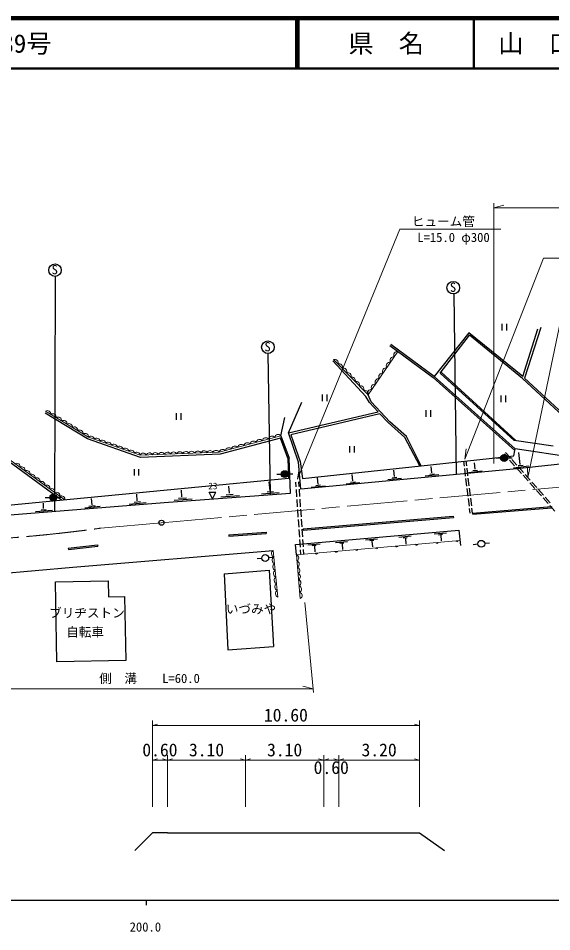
# Model space of a CAD drawing. Units: millimetres, scale not verified, with parts at other scales. Extents: x 40000 to 680000, y 20000 to 380000.
# Drawn here: x 242619 to 348484, y 198715 to 380000 of the extents above; entities that cross this region are included whole.
import ezdxf
from ezdxf.enums import TextEntityAlignment as Align

# ---------------------------------------------------------------- set-up
doc = ezdxf.new("R2010")
doc.units = ezdxf.units.MM
doc.header["$LTSCALE"] = 1000
doc.linetypes.add('CHAIN', pattern=[18.5, 12, -1.5, 3.5, -1.5])
for name, color, linetype, lineweight in [('M-BGD', 7, 'Continuous', 25), ('M-BMK', 2, 'CHAIN', 13), ('M-BMK-SRVR', 3, 'Continuous', 25), ('M-STR-HTXT', 7, 'Continuous', 13), ('M-STR-STRC', 7, 'Continuous', 25), ('M-TTL', 2, 'Continuous', 140), ('M-TTL-BAND', 7, 'Continuous', 25), ('M-TTL-LINE', 7, 'Continuous', 50)]:
    doc.layers.add(name, color=color, linetype=linetype, lineweight=lineweight)
doc.layers.add('M-TTL-TXT', color=7, linetype='Continuous')
doc.styles.add('ＭＳ ゴシック', font='')
doc.styles.get('ＭＳ ゴシック').set_extended_font_data('MS Gothic')

msp = doc.modelspace()

# ---------------------------------------------------------------- hatches: boundary and pattern name
at = {"layer": 'M-BGD'}
for points in [[(339727, 292732, 0.97359), (338362, 292769, 0.01338), (338361, 292732, 1)], [(296183, 289548, 0.97359), (294817, 289549, 0.01338), (294817, 289512, 1)], [(250260, 284894, 0.97359), (248895, 284895, 0.01338), (248895, 284859, 1)]]:
    msp.add_hatch(color=256, dxfattribs=at).paths.add_polyline_path(points)

# ---------------------------------------------------------------- linework, layer by layer
for p, q in [((249955, 328764), (249830, 282160)), ((329037, 325284), (329491, 289426)), ((338569, 319342), (338569, 318042)), ((339544, 318042), (339544, 319342)), ((332061, 317576), (325156, 308910)), ((342765, 308893), (332061, 317576)), ((342765, 308893), (345734, 318379)), ((346292, 318598), (343047, 308564)), ((326336, 309552), (332193, 317127)), ((342655, 308528), (332193, 317127)), ((316343, 315091), (324959, 308685)), ((325156, 308910), (316569, 315264)), ((292643, 285481), (292205, 313472)), ((311588, 304931), (305022, 312041)), ((324959, 308685), (341130, 294213)), ((341228, 294558), (325156, 308910)), ((341000, 296232), (326336, 309552)), ((326520, 309791), (341372, 296178)), ((351621, 300247), (342655, 308528)), ((343047, 308564), (351594, 300705)), ((302915, 305330), (302915, 304030)), ((303890, 304030), (303890, 305330)), ((312346, 303748), (311588, 304931)), ((312625, 303894), (312027, 305250)), ((338369, 305130), (338369, 303830)), ((339344, 303830), (339344, 305130)), ((296238, 297740), (298868, 303801)), ((314070, 301872), (312346, 303748)), ((316347, 299907), (312625, 303894)), ((256378, 296521), (247982, 301603)), ((273945, 301629), (273945, 300329)), ((274920, 300329), (274920, 301629)), ((296238, 297740), (314070, 301872)), ((314389, 301500), (296693, 297353)), ((316013, 299762), (314389, 301500)), ((323526, 302201), (323526, 300901)), ((324501, 300901), (324501, 302201)), ((294743, 297155), (295541, 300797)), ((319336, 296824), (316013, 299762)), ((319679, 296987), (316347, 299907)), ((298202, 291872), (296238, 297740)), ((296693, 297353), (298561, 292031)), ((266867, 292840), (256378, 296521)), ((294659, 296682), (282658, 293460)), ((296117, 292668), (294659, 296682)), ((294743, 297155), (296409, 292694)), ((322301, 291173), (319336, 296824)), ((322602, 291205), (319679, 296987)), ((348772, 295095), (341000, 296232)), ((308366, 295101), (308366, 293801)), ((309341, 293801), (309341, 295101)), ((339322, 293818), (340206, 292823)), ((340957, 293140), (341130, 294213)), ((341130, 294213), (341228, 294558)), ((356467, 292223), (341228, 294558)), ((342234, 291474), (341971, 293832)), ((251203, 284345), (238772, 293451)), ((282658, 293460), (266867, 292840)), ((296117, 292668), (296259, 288644)), ((296615, 285782), (296409, 292694)), ((298677, 286521), (298202, 291872)), ((298561, 292031), (298996, 288675)), ((322602, 291205), (340957, 293140)), ((331155, 291142), (331038, 292094)), ((331616, 291190), (331499, 292143)), ((337448, 292768), (338362, 292769)), ((339014, 293544), (339798, 292663)), ((339742, 292768), (340655, 292769)), ((340131, 292289), (341128, 291169)), ((340539, 292450), (341536, 291329)), ((356467, 292223), (341577, 290566)), ((265601, 290533), (265601, 289233)), ((266576, 289233), (266576, 290533)), ((341577, 290566), (298677, 286521)), ((298996, 288675), (322602, 291205)), ((317268, 289073), (317135, 290323)), ((324716, 289775), (324584, 291025)), ((331400, 289157), (331216, 290646)), ((331861, 289205), (331678, 290694)), ((331963, 289883), (334688, 290162)), ((332841, 290229), (333784, 290322)), ((333292, 290494), (333160, 291744)), ((340920, 290781), (343917, 291150)), ((341460, 290795), (342457, 289674)), ((341814, 291220), (341927, 291228)), ((341868, 290956), (342865, 289835)), ((341927, 291228), (342839, 291316)), ((296259, 288644), (233041, 282612)), ((293904, 289524), (294817, 289549)), ((296196, 289584), (297110, 289609)), ((302105, 287547), (301972, 288796)), ((309022, 288199), (308889, 289448)), ((315938, 288462), (318663, 288741)), ((316816, 288807), (317760, 288900)), ((323387, 289164), (326112, 289443)), ((324264, 289510), (325208, 289603)), ((331645, 287172), (331461, 288661)), ((332106, 287220), (331922, 288709)), ((342790, 289301), (343787, 288180)), ((343197, 289462), (344195, 288341)), ((284523, 285727), (284417, 287136)), ((292579, 286246), (292419, 288000)), ((297776, 287003), (297711, 287931)), ((297916, 285007), (297811, 286504)), ((298376, 287055), (298311, 287983)), ((298516, 285060), (298411, 286556)), ((300776, 286935), (303501, 287214)), ((301653, 287281), (302597, 287374)), ((307693, 287587), (310418, 287867)), ((308570, 287933), (309514, 288026)), ((331889, 285187), (331706, 286676)), ((332351, 285235), (332167, 286724)), ((344119, 287807), (345116, 286686)), ((344527, 287967), (345524, 286847)), ((345856, 286473), (346854, 285353)), ((247982, 284870), (248895, 284895)), ((250274, 284931), (251188, 284955)), ((257281, 283436), (257174, 284668)), ((266215, 284214), (266118, 285543)), ((272424, 283948), (296615, 285782)), ((274434, 284750), (276030, 284857)), ((275086, 285043), (275019, 286345)), ((280513, 285939), (281820, 285939)), ((281166, 284630), (280513, 285939)), ((281166, 284630), (281820, 285939)), ((282835, 285049), (286491, 285302)), ((283872, 285435), (285241, 285568)), ((290890, 285621), (294373, 285900)), ((292020, 286006), (293243, 286099)), ((332134, 283202), (331951, 284691)), ((332596, 283251), (332412, 284739)), ((345448, 286313), (346446, 285192)), ((346778, 284818), (347775, 283698)), ((347186, 284979), (348183, 283859)), ((234387, 280937), (272424, 283948)), ((247624, 282696), (247606, 283786)), ((255836, 282869), (258876, 283162)), ((256625, 283162), (257865, 283277)), ((264625, 283598), (267979, 283886)), ((265622, 283966), (266853, 284099)), ((273584, 284338), (277159, 284604)), ((298056, 283012), (297951, 284509)), ((298656, 283065), (298551, 284561)), ((332774, 281802), (348431, 283074)), ((332795, 281553), (348452, 282825)), ((348107, 283324), (349105, 282204)), ((348431, 283074), (348452, 282825)), ((246055, 282129), (249423, 282377)), ((247163, 282448), (248182, 282519)), ((298196, 281017), (298091, 282514)), ((298795, 281070), (298691, 282566)), ((299154, 278648), (328938, 281162)), ((328938, 281162), (328959, 280913)), ((332313, 281753), (332195, 282706)), ((332774, 281802), (332657, 282754)), ((332774, 281802), (332795, 281553)), ((298335, 279022), (298231, 280518)), ((298935, 279075), (298830, 280571)), ((299175, 278399), (328959, 280913)), ((284415, 277455), (291792, 277986)), ((284415, 277455), (284433, 277205)), ((284433, 277205), (291810, 277737)), ((291792, 277986), (291810, 277737)), ((297636, 275590), (330026, 278401)), ((298475, 277027), (298370, 278523)), ((299075, 277080), (298970, 278576)), ((299154, 278648), (299175, 278399)), ((325175, 277659), (327581, 277872)), ((326025, 277513), (326810, 277593)), ((326477, 277393), (326557, 276264)), ((330026, 278401), (330405, 275351)), ((297815, 273526), (297636, 275590)), ((298615, 275032), (298510, 276528)), ((299215, 275084), (299110, 276581)), ((300094, 275482), (302500, 275695)), ((305568, 275957), (307974, 276170)), ((306418, 275811), (307203, 275891)), ((306870, 275692), (306950, 274562)), ((311514, 276474), (313919, 276686)), ((312364, 276327), (313149, 276407)), ((312816, 276208), (312896, 275078)), ((318174, 277052), (320580, 277264)), ((319025, 276905), (319809, 276985)), ((319477, 276786), (319557, 275656)), ((332916, 275583), (333825, 275671)), ((335198, 275802), (336108, 275890)), ((252532, 274811), (258363, 275466)), ((252532, 274811), (252560, 274562)), ((252560, 274562), (258391, 275218)), ((253442, 271084), (293209, 274393)), ((258363, 275466), (258391, 275218)), ((298715, 273605), (298650, 274533)), ((299314, 273658), (299249, 274586)), ((300945, 275336), (301729, 275416)), ((301397, 275217), (301477, 274087)), ((290035, 272760), (290945, 272848)), ((292318, 272979), (293227, 273067)), ((238014, 269712), (253442, 271084)), ((249995, 268178), (260448, 268381)), ((260448, 268381), (260511, 265165)), ((250304, 252284), (249995, 268178)), ((260511, 265165), (263713, 265227)), ((263713, 265227), (263959, 252549)), ((263959, 252549), (250304, 252284)), ((269227, 218312), (265746, 214831)), ((272227, 218312), (269227, 218312)), ((272227, 218312), (287727, 218312)), ((287727, 218312), (303227, 218312)), ((303227, 218312), (306227, 218312)), ((306227, 218312), (322227, 218312)), ((322227, 218312), (327223, 214831))]:
    msp.add_line(p, q, dxfattribs=at)
at = {"layer": 'M-BGD', "lineweight": 13}
for p, q in [((297815, 273526), (330278, 276372)), ((293209, 274393), (294136, 265122)), ((298593, 264853), (297815, 273526)), ((269227, 228312), (269227, 240659)), ((269227, 239659), (270227, 239909)), ((269227, 239659), (322227, 239659)), ((322227, 239659), (321227, 239909)), ((322227, 223522), (322227, 240659)), ((269227, 223522), (269227, 233751)), ((269227, 232751), (270227, 233001)), ((269227, 232751), (272227, 232751)), ((272227, 232751), (271227, 233001)), ((272227, 223522), (272227, 233751)), ((272227, 223522), (272227, 233751)), ((272227, 232751), (273227, 233001)), ((272227, 232751), (287727, 232751)), ((287727, 232751), (286727, 233001)), ((287727, 223522), (287727, 233751)), ((287727, 223522), (287727, 233751)), ((287727, 232751), (288727, 233001)), ((287727, 232751), (303227, 232751)), ((303227, 232751), (302227, 233001)), ((303227, 223522), (303227, 233751)), ((303227, 223522), (303227, 233751)), ((303227, 232751), (304227, 233001)), ((303227, 232751), (306227, 232751)), ((306227, 232751), (305227, 233001)), ((306227, 223522), (306227, 233751)), ((306227, 225992), (306227, 233751)), ((306227, 232751), (307227, 233001)), ((306227, 232751), (322227, 232751)), ((322227, 232751), (321227, 233001)), ((322227, 225992), (322227, 233751))]:
    msp.add_line(p, q, dxfattribs=at)
for points in [[(317961, 313888), (312027, 305250), (305201, 312260)], [(294743, 297155), (282501, 293875), (266799, 293277), (256571, 296846), (248017, 302030)], [(251855, 284407), (239021, 293746), (233534, 300130)]]:
    msp.add_lwpolyline(points, dxfattribs=at)
at = {"layer": 'M-BGD'}
for centre, radius in [((249910, 330013), 1250), ((328946, 326531), 1250), ((292154, 314721), 1250), ((339044, 292732), 683), ((295500, 289530), 683), ((249578, 284877), 683), ((334507, 275700), 683), ((291627, 272876), 683)]:
    msp.add_circle(centre, radius, dxfattribs=at)
at = {"layer": 'M-BGD', "lineweight": 13}
for centre, radius, start, end in [((317867, 313157), 736, 82.68245, 208.33514), ((305436, 311635), 667, 337.85796, 110.61913), ((317126, 312078), 736, 82.68245, 208.33514), ((306290, 310759), 667, 337.85796, 110.61913), ((307143, 309883), 667, 337.85796, 110.61913), ((315642, 309918), 736, 82.68245, 208.33514), ((316384, 310998), 736, 82.68245, 208.33514), ((307996, 309007), 667, 337.85796, 110.61913), ((308849, 308130), 667, 337.85796, 110.61913), ((314159, 307759), 736, 82.68245, 208.33514), ((314900, 308839), 736, 82.68245, 208.33514), ((309702, 307254), 667, 337.85796, 110.61913), ((310556, 306378), 667, 337.85796, 110.61913), ((313417, 306679), 736, 82.68245, 208.33514), ((311409, 305502), 667, 337.85796, 110.61913), ((312675, 305600), 736, 82.68245, 208.33514), ((248402, 301459), 688, 353.55352, 124.00968), ((249471, 300811), 688, 353.55352, 124.00968), ((250540, 300163), 688, 353.55352, 124.00968), ((251610, 299515), 688, 353.55352, 124.00968), ((252679, 298867), 688, 353.55352, 124.00968), ((253748, 298219), 688, 353.55352, 124.00968), ((254817, 297571), 688, 353.55352, 124.00968), ((255886, 296923), 688, 353.55352, 124.00968), ((294209, 296699), 702, 40.47724, 169.51913), ((257055, 296409), 653, 3.5474, 137.98199), ((258192, 296012), 653, 3.5474, 137.98199), ((259328, 295616), 653, 3.5474, 137.98199), ((260465, 295219), 653, 3.5474, 137.98199), ((288088, 295059), 702, 40.47724, 169.51913), ((289312, 295387), 702, 40.47724, 169.51913), ((290536, 295715), 702, 40.47724, 169.51913), ((291761, 296043), 702, 40.47724, 169.51913), ((292985, 296371), 702, 40.47724, 169.51913), ((261601, 294823), 653, 3.5474, 137.98199), ((262738, 294426), 653, 3.5474, 137.98199), ((263875, 294030), 653, 3.5474, 137.98199), ((265011, 293633), 653, 3.5474, 137.98199), ((266148, 293237), 653, 3.5474, 137.98199), ((267413, 293044), 656, 25.183, 159.18028), ((268621, 293090), 656, 25.183, 159.18028), ((269828, 293136), 656, 25.183, 159.18028), ((271036, 293182), 656, 25.183, 159.18028), ((272244, 293228), 656, 25.183, 159.18028), ((273452, 293274), 656, 25.183, 159.18028), ((274660, 293320), 656, 25.183, 159.18028), ((275867, 293366), 656, 25.183, 159.18028), ((277075, 293412), 656, 25.183, 159.18028), ((278283, 293458), 656, 25.183, 159.18028), ((279491, 293504), 656, 25.183, 159.18028), ((280699, 293550), 656, 25.183, 159.18028), ((281907, 293596), 656, 25.183, 159.18028), ((283191, 293747), 702, 40.47724, 169.51913), ((284415, 294075), 702, 40.47724, 169.51913), ((285639, 294403), 702, 40.47724, 169.51913), ((286864, 294731), 702, 40.47724, 169.51913), ((242320, 291016), 666, 347.49027, 120.42879), ((243307, 290298), 666, 347.49027, 120.42879), ((244295, 289580), 666, 347.49027, 120.42879), ((245282, 288861), 666, 347.49027, 120.42879), ((246269, 288143), 666, 347.49027, 120.42879), ((247256, 287425), 666, 347.49027, 120.42879), ((248243, 286706), 666, 347.49027, 120.42879), ((249231, 285988), 666, 347.49027, 120.42879), ((250218, 285270), 666, 347.49027, 120.42879), ((251205, 284551), 666, 347.49027, 120.42879), ((321719, 275678), 256, 197.69094, 352.33017), ((325703, 276028), 256, 197.69094, 352.33017), ((329688, 276377), 256, 197.69094, 352.33017), ((293627, 273766), 754, 123.69842, 247.72276), ((301795, 273932), 256, 197.69094, 352.33017), ((305780, 274281), 256, 197.69094, 352.33017), ((309764, 274630), 256, 197.69094, 352.33017), ((313749, 274980), 256, 197.69094, 352.33017), ((317734, 275329), 256, 197.69094, 352.33017), ((293760, 272442), 754, 123.69842, 247.72276), ((297588, 272881), 684, 299.63475, 70.61158), ((297699, 271642), 684, 299.63475, 70.61158), ((293892, 271117), 754, 123.69842, 247.72276), ((294025, 269793), 754, 123.69842, 247.72276), ((297810, 270403), 684, 299.63475, 70.61158), ((294157, 268468), 754, 123.69842, 247.72276), ((297921, 269164), 684, 299.63475, 70.61158), ((298033, 267925), 684, 299.63475, 70.61158), ((294290, 267144), 754, 123.69842, 247.72276), ((298144, 266686), 684, 299.63475, 70.61158), ((294422, 265819), 754, 123.69842, 247.72276), ((298255, 265447), 684, 299.63475, 70.61158)]:
    msp.add_arc(centre, radius, start, end, dxfattribs=at)
at = {"layer": 'M-BMK'}
for p, q in [((271016, 279881), (370330, 288747)), ((259009, 278809), (271016, 279881))]:
    msp.add_line(p, q, dxfattribs=at)
msp.add_arc((218275, 572675), 296675, 260.73098, 277.89169, dxfattribs=at)
at = {"layer": 'M-BMK-SRVR'}
msp.add_circle((271016, 279881), 500, dxfattribs=at)
at = {"layer": 'M-STR-HTXT'}
for p, q in [((337011, 343317), (337011, 291652)), ((337011, 342407), (339011, 342907)), ((337011, 342407), (398091, 342407)), ((298053, 288534), (318366, 338136)), ((318366, 338136), (338366, 338136)), ((331225, 292524), (346854, 332368)), ((346854, 332368), (366854, 332368)), ((343728, 288866), (350541, 321448)), ((331225, 292524), (331490, 294568)), ((298053, 288534), (298348, 290574)), ((343728, 288866), (343648, 290926)), ((301182, 246193), (299518, 264031)), ((240269, 246925), (301114, 246925)), ((301114, 246925), (299114, 247425))]:
    msp.add_line(p, q, dxfattribs=at)
at = {"layer": 'M-STR-STRC'}
for p, q in [((283460, 269747), (292428, 270455)), ((292428, 270455), (293300, 255341)), ((283460, 269747), (284215, 254657)), ((284215, 254657), (293300, 255341))]:
    msp.add_line(p, q, dxfattribs=at)
at = {"layer": 'M-TTL'}
msp.add_line((680000, 380000), (40000, 380000), dxfattribs=at)
at = {"layer": 'M-TTL-BAND'}
for p, q in [((40000, 205000), (579000, 205000)), ((268000, 205000), (268000, 204000))]:
    msp.add_line(p, q, dxfattribs=at)
at = {"layer": 'M-TTL-LINE'}
for p, q in [((297750, 380000), (297750, 370000)), ((298250, 380000), (298250, 370000)), ((333000, 380000), (333000, 370000)), ((40000, 370000), (680000, 370000))]:
    msp.add_line(p, q, dxfattribs=at)

# ---------------------------------------------------------------- texts
at = {"layer": 'M-BGD', "style": 'ＭＳ ゴシック'}
for s, height, p in [('S', 1833, (249232, 328640)), ('S', 1833, (328267, 325157)), ('S', 1833, (291475, 313347)), ('23', 1320, (280345, 286118)), ('ブリヂストン', 1833, (248749, 260525)), ('いづみや', 1833, (283813, 261313)), ('自転車', 1833, (252132, 256720))]:
    msp.add_text(s, height=height, dxfattribs=at).set_placement(p, align=Align.BOTTOM_LEFT)
for s, p in [('10.60', (295727, 239659)), ('0.60', (270727, 232751)), ('3.10', (279977, 232751)), ('3.10', (295477, 232751)), ('3.20', (314227, 232751)), ('0.60', (304727, 229251))]:
    msp.add_text(s, height=2566, dxfattribs=at).set_placement(p, align=Align.BOTTOM_CENTER)
at = {"layer": 'M-STR-HTXT', "style": 'ＭＳ ゴシック'}
for s, p in [('ヒューム管', (320724, 338213)), ('L=15.0 φ300', (321806, 335046)), ('側\u3000溝\u3000\u3000L=60.0', (258675, 247524))]:
    msp.add_text(s, height=1833, dxfattribs=at).set_placement(p, align=Align.BOTTOM_LEFT)
at = {"layer": 'M-TTL-BAND', "style": 'ＭＳ ゴシック'}
msp.add_text('200.0', height=1833, dxfattribs=at).set_placement((267844, 198195), align=Align.BOTTOM_CENTER)
at = {"layer": 'M-TTL-TXT', "style": 'ＭＳ ゴシック'}
msp.add_text('一般国道489号', height=3666, dxfattribs=at).set_placement((216734, 375000), align=Align.MIDDLE_LEFT)
for s, p in [('県\u3000名', (315625, 375000)), ('山\u3000口\u3000県', (350375, 375000))]:
    msp.add_text(s, height=3666, dxfattribs=at).set_placement(p, align=Align.MIDDLE_CENTER)

doc.saveas('drawing.dxf')
